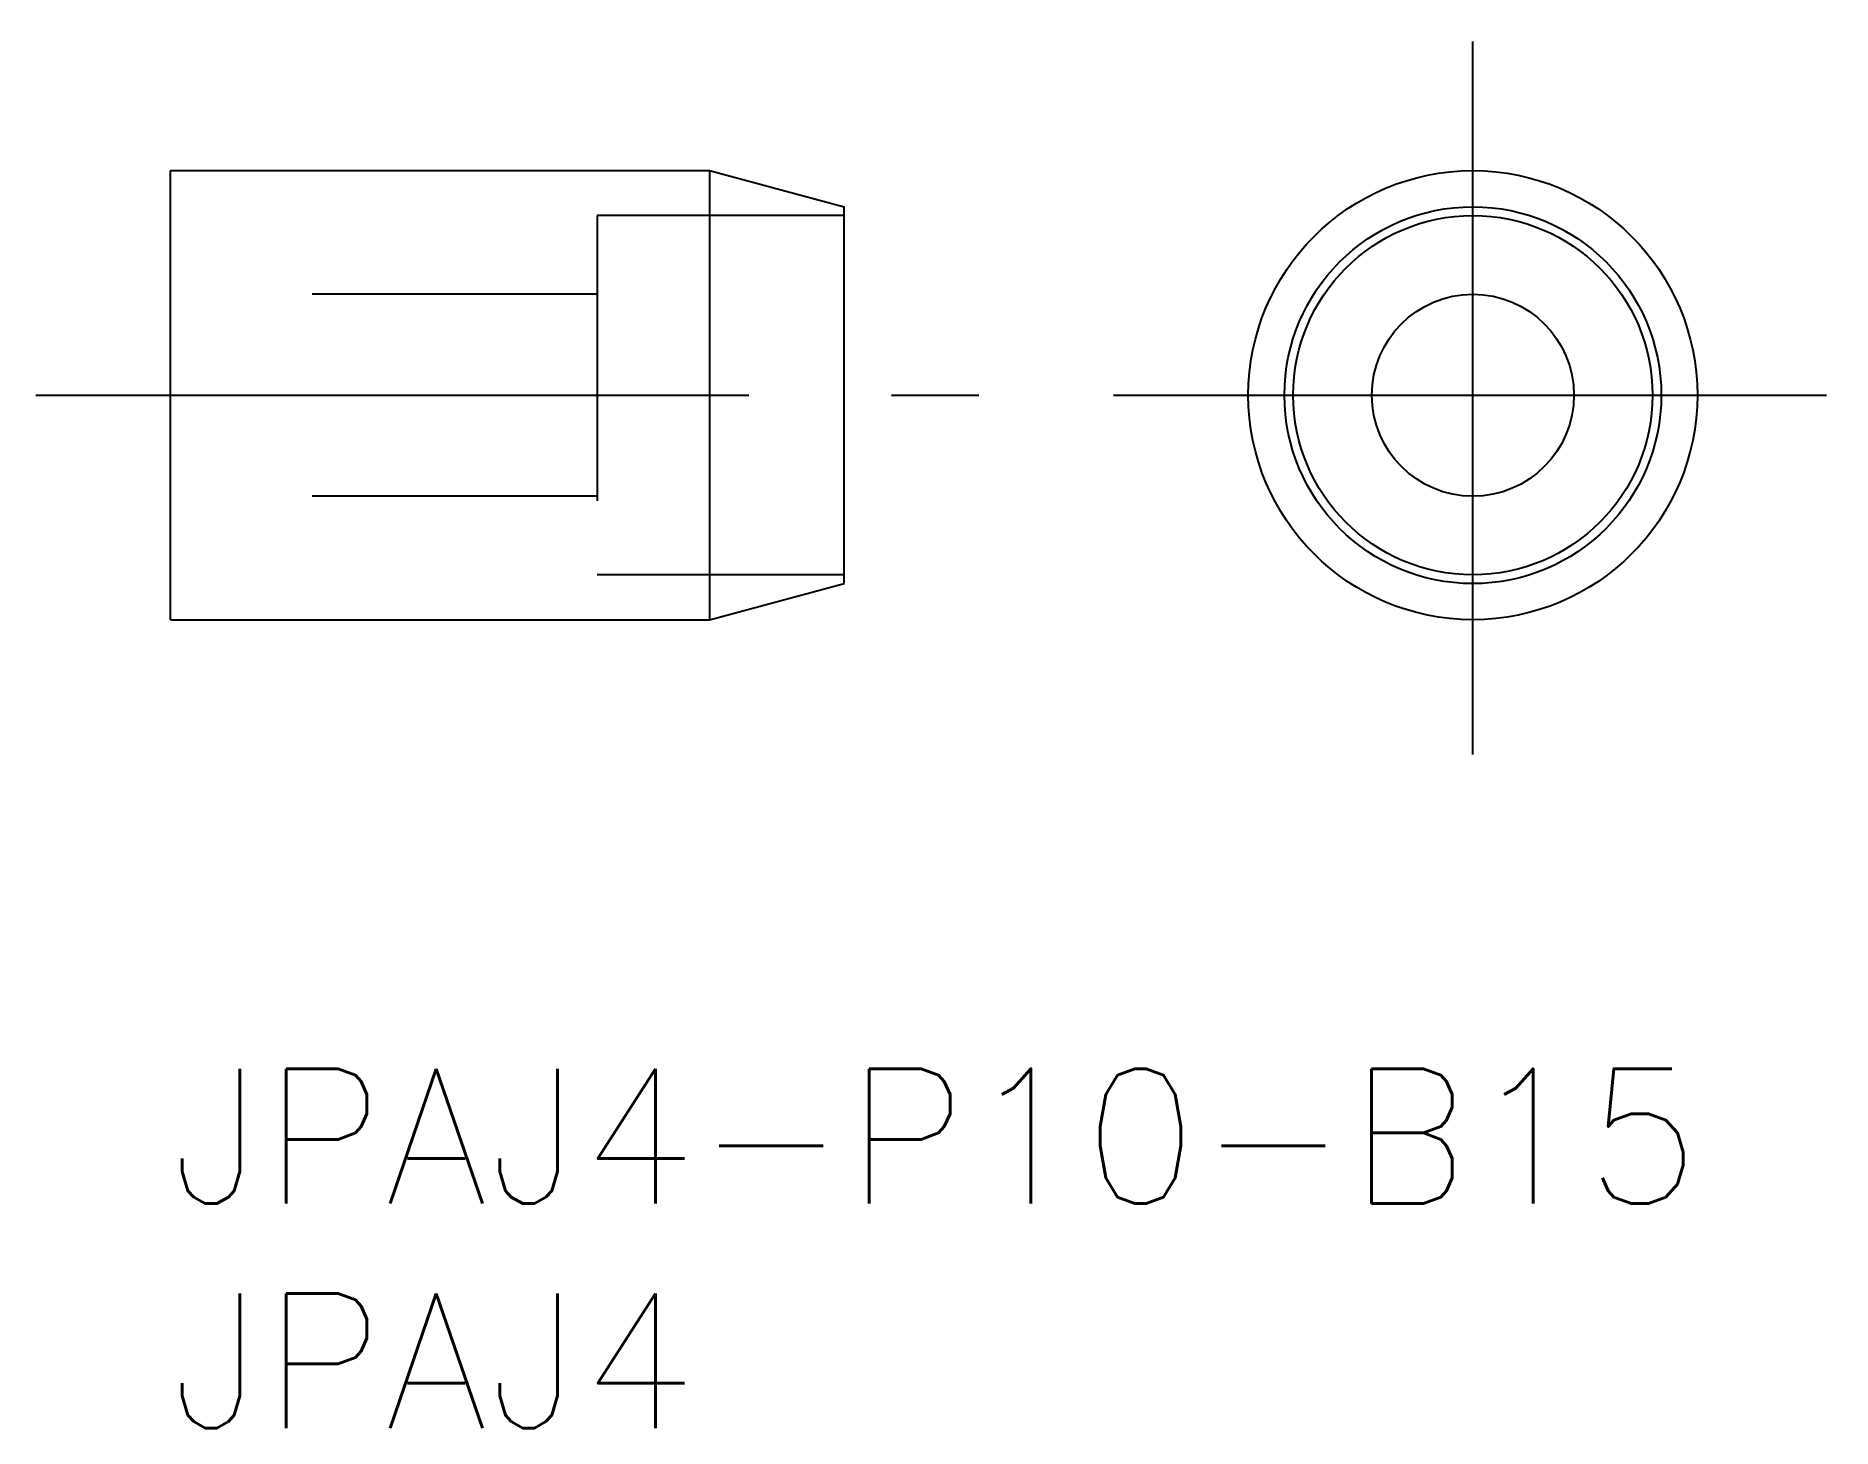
# Model space of a CAD drawing. Extents: x -3 to 37, y -8 to 23.
import ezdxf

# ---------------------------------------------------------------- set-up
doc = ezdxf.new("R2010")
doc.units = 0
doc.header["$LTSCALE"] = 0.5
doc.linetypes.add('CENTER', pattern=[50.8, 31.75, -6.35, 6.35, -6.35])
doc.linetypes.add('DASHED', pattern=[19.05, 12.7, -6.35])
for name, color, linetype in [('MSM_CENTER', 1, 'CENTER'), ('MSM_CONTINUOUS', 7, 'CONTINUOUS'), ('MSM_DASHED', 4, 'DASHED'), ('MSM_PART_NUMBER', 7, 'CONTINUOUS')]:
    doc.layers.add(name, color=color, linetype=linetype)
doc.styles.get("Standard").update_dxf_attribs({"font": 'txt.shx', "height": 3, "bigfont": 'bigfont.shx'})

# ---------------------------------------------------------------- blocks, each defined once
blk = doc.blocks.new('*U2')
at = {"layer": 'MSM_PART_NUMBER'}
blk.add_text('JPAJ4-P10-B15', height=3, dxfattribs=at).set_placement((0, -3))
blk = doc.blocks.new('*U3')
at = {"layer": 'MSM_PART_NUMBER'}
blk.add_text('JPAJ4', height=3, dxfattribs=at).set_placement((0, -8))

msp = doc.modelspace()

# ---------------------------------------------------------------- linework, layer by layer
at = {"layer": 'MSM_CENTER'}
for p, q in [((29, 7), (29, 23)), ((-3, 15), (18, 15)), ((21, 15), (37, 15))]:
    msp.add_line(p, q, dxfattribs=at)
at = {"layer": 'MSM_CONTINUOUS'}
for p, q in [((0, 20), (12, 20)), ((0, 10), (0, 20)), ((12, 20), (12, 10)), ((12, 20), (15, 19.196)), ((15, 10.804), (15, 19.196)), ((12, 10), (15, 10.804)), ((0, 10), (12, 10))]:
    msp.add_line(p, q, dxfattribs=at)
for radius in [5, 4.196, 4, 2.25]:
    msp.add_circle((29, 15), radius, dxfattribs=at)
at = {"layer": 'MSM_DASHED'}
for p, q in [((9.5, 19), (9.5, 11)), ((15, 19), (9.5, 19)), ((9.5, 17.25), (0, 17.25)), ((9.5, 12.75), (0, 12.75)), ((15, 11), (9.5, 11))]:
    msp.add_line(p, q, dxfattribs=at)

# ---------------------------------------------------------------- block references
at = {"layer": 'MSM_CONTINUOUS'}
for name in ['*U2', '*U3']:
    msp.add_blockref(name, (0, 0), dxfattribs=at)

doc.saveas('drawing.dxf')
